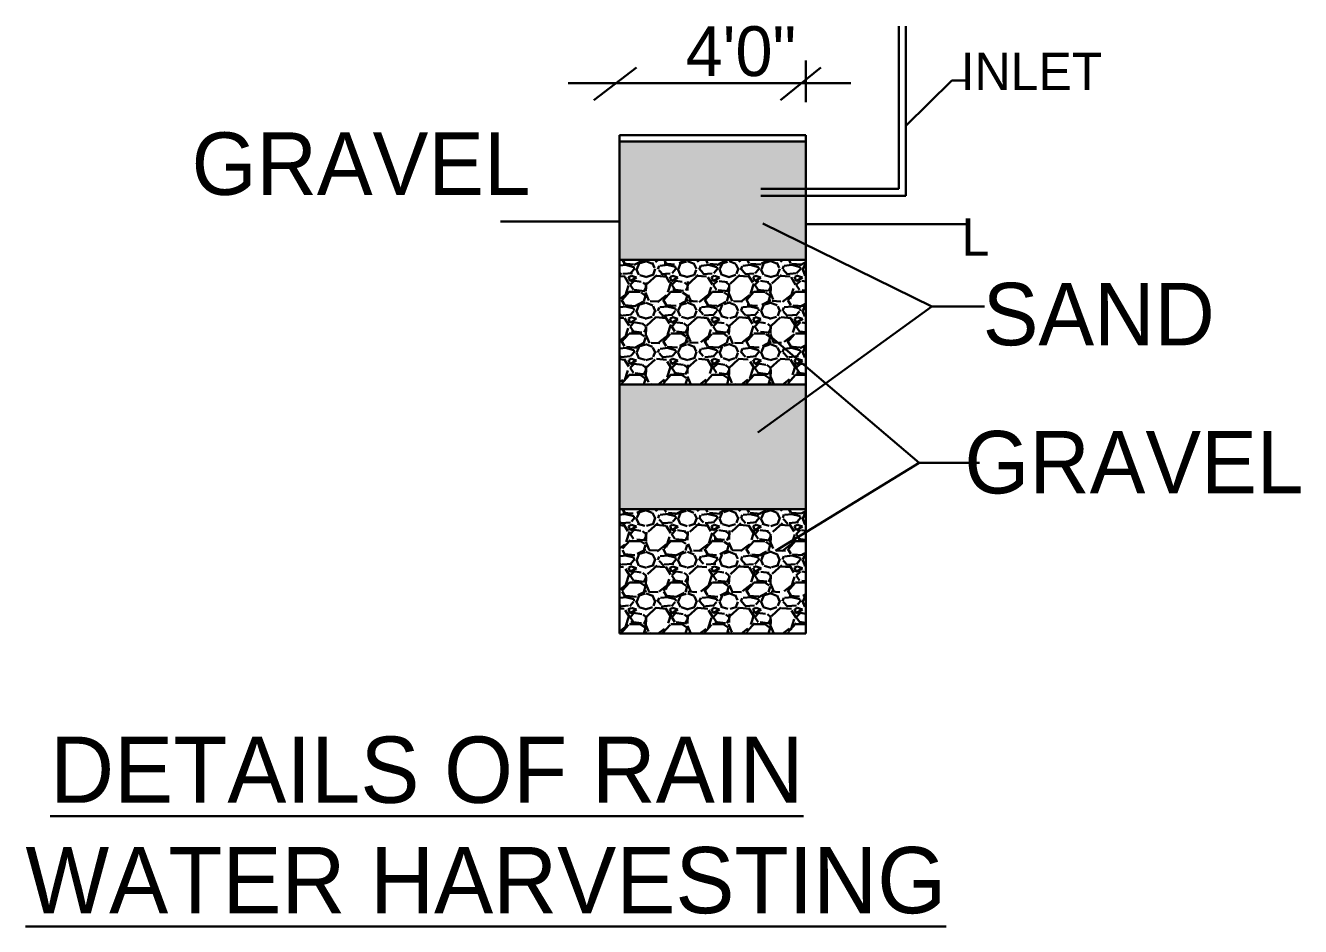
# Model space of a CAD drawing. Header units: metres. Extents: x 2267060 to 2267206, y 3909 to 3962.
# Drawn here: x 2267195.57 to 2267203.93, y 3938.6 to 3944.51 of the extents above; entities that cross this region are included whole.
import ezdxf

# ---------------------------------------------------------------- set-up
doc = ezdxf.new("R2010")
doc.units = ezdxf.units.M
doc.header["$LTSCALE"] = 3.5
doc.header["$MEASUREMENT"] = 0
doc.layers.get('0').update_dxf_attribs({"linetype": 'CONTINUOUS'})
doc.styles.add('L.IND.REFER1', font='eurr____.ttf', dxfattribs={"height": 8})

msp = doc.modelspace()

# ---------------------------------------------------------------- hatches: boundary and pattern name
at = {"lineweight": 30}
h = msp.add_hatch(dxfattribs=at)
h.set_pattern_fill('AR-SAND', scale=0.0299526031638947, style=0)
h.set_pattern_definition([(37.49999999999999, (2267095.344510091, 3938.012274397237), (-0.0018868150574182, 0.057713387720011), [0, -0.04552795680912, 0, -0.050919425378621, 0, -0.0486729801413289]), (7.499999999999999, (2267095.344510091, 3938.012274397237), (0.0530094193415893, 0.0845306211623733), [0, -0.0245611345943937, 0, -0.0410350663345357, 0, -0.0157251166610447]), (327.5, (2267095.30766839, 3938.012274397237), (0.0932766553811148, 0.0001695033848759), [0, -0.0149763015819474, 0, -0.0539146856950105, 0, -0.0703886174351526]), (317.5, (2267095.30766839, 3938.012274397237), (0.0900413172471801, 0.0262886679031227), [0, -0.0074881507909737, 0, -0.0353440717333957, 0, -0.0404360142712579])])
h.paths.add_polyline_path([(2267200.684292236, 3942.975833670416), (2267200.684292236, 3943.751878388756), (2267199.463416961, 3943.751878388756), (2267199.463416961, 3942.975833670416)])
h.paths.add_polyline_path([(2267200.684292236, 3941.342055316023), (2267200.684292236, 3942.158944493223), (2267199.463416961, 3942.158944493223), (2267199.463416961, 3941.342055316023)])
h = msp.add_hatch(dxfattribs=at)
h.set_pattern_fill('GRAVEL', scale=0.2722963923990426, style=0)
h.set_pattern_definition([(228.0128, (2267095.540563494, 3938.284570789639), (-2.178370657815385, -2.450667896906196), [0.0366336674477976, -3.626739612445379]), (184.9697, (2267095.516056819, 3938.257341150396), (3.267556995112971, 0.2722940253284237), [0.0628645235203822, -6.223585922443088]), (132.5104, (2267095.453428648, 3938.251895222549), (2.722961396629747, -2.995262678253304), [0.0443265851258554, -4.388337373387526]), (267.2737, (2267095.347233055, 3938.183821124452), (0.272295308040523, 5.445927928301061), [0.0572470489451899, -5.667456756388231]), (292.8337, (2267095.344510091, 3938.12663888205), (-1.361484659210011, 3.267555731728544), [0.0561352627750247, -5.55739863902643]), (357.2737, (2267095.366293802, 3938.074902567495), (-5.445927928301064, 0.2722953080405233), [0.0572470489451899, -5.667456756388233]), (37.6942, (2267095.423476045, 3938.072179603571), (-3.539855101372828, -2.722961311350252), [0.0757062936823134, -7.494917084028394]), (72.2553, (2267095.483381251, 3938.118469990272), (1.906077677439154, 5.990519606558963), [0.0714745354480399, -7.075981460023486]), (121.4296, (2267095.505164963, 3938.186544088376), (-2.178373381328859, 3.539851749642386), [0.0574409239765781, -5.686657736498253]), (175.2364, (2267095.475212359, 3938.235557439007), (2.995260574068878, -0.2722940867732506), [0.06557768477423999, -3.213305192455895]), (222.3974, (2267095.409861225, 3938.241003366855), (-3.267558710459233, -2.995258160350477), [0.0848061668198971, -8.395816777986838]), (138.8141, (2267095.616806483, 3938.181098160529), (-1.906075549197863, 1.63377762282718), [0.0289453788084107, -2.865604755370311]), (171.4692, (2267095.595022772, 3938.200158907994), (3.539852634148901, -0.5445949386733839), [0.0550684055095991, -5.451785215677332]), (225, (2267095.540563494, 3938.208327799765), (0, -0.2722964766608758), [0.0385084281094651, -0.3465766698743625]), (203.1985999999999, (2267095.521502747, 3938.241003366855), (1.361481888656829, 0.5445931456629238), [0.0207375486523263, -2.053009964577707]), (291.8014, (2267095.502441999, 3938.232834475084), (-0.2722963680286922, 0.8168892515369754), [0.0293271383505541, -1.437033863623035]), (30.9638, (2267095.513333854, 3938.205604835841), (0.8168886386732845, 0.544593461057267), [0.047632535625969, -1.540114658225908]), (161.5651, (2267095.554178314, 3938.23011151116), (0.5445929031361813, -0.2722959576023464), [0.0344430429709473, -0.8266338481919127]), (16.38950000000001, (2267095.344510091, 3938.232834475084), (2.72296452261007, 0.816887192106861), [0.0482509207331104, -4.776853405915583]), (70.3462, (2267095.390800478, 3938.246449294702), (-1.089184275472642, -2.995260897907337), [0.0404798539904341, -4.007497103864809]), (293.1985999999999, (2267095.554178314, 3938.284570789639), (-0.5445931456629239, 1.361481888656828), [0.0414748250082602, -2.032272688221773]), (343.6105, (2267095.570516097, 3938.246449294702), (-2.72296452261007, 0.8168871921068619), [0.0482509207331071, -4.776853405915185]), (339.4440000000002, (2267095.344510091, 3938.064010711793), (-1.36148246425746, 0.5445916946381261), [0.0465300075331484, -2.27997145830984]), (294.7751, (2267095.388077514, 3938.047672928251), (-1.361479835154851, 2.995261248143915), [0.03898685287090701, -3.859704152443951]), (66.80140000000002, (2267095.556901277, 3938.012274397237), (0.5445931456629243, 1.361481888656828), [0.0414748250082602, -2.032272688221773]), (17.354, (2267095.57323906, 3938.050395892175), (-3.539853650980338, -1.089184072581161), [0.0456453165542439, -4.518874085532488]), (69.444, (2267095.423476045, 3938.012274397237), (-0.5445916946381267, -1.36148246425746), [0.0232650037665742, -2.303236462076415]), (101.3098999999994, (2267095.540563494, 3938.012274397237), (-0.27229574764519, 1.089185774425945), [0.0138843930484258, -1.374560085425649]), (165.9638, (2267095.53784053, 3938.025889216862), (0.8168893258681643, -0.2722958634255181), [0.0561352627750247, -1.066571354207429]), (186.0089999999999, (2267095.483381251, 3938.03950403648), (2.72296385616304, 0.2722962065518102), [0.0520222257678371, -5.150192999013281]), (303.6901, (2267095.513333854, 3938.181098160529), (-0.2722967557805363, 0.5445926643807675), [0.0392711303045747, -0.942507399606186]), (353.1572, (2267095.535117566, 3938.148422593439), (4.629038498005822, -0.5445949626041444), [0.0685625978277246, -6.787685476199854]), (60.94540000000001, (2267095.603191664, 3938.140253701668), (-1.089185577002436, -1.906074851510236), [0.0280345473758353, -2.775428359099481]), (90, (2267095.616806483, 3938.16476037698), (-0.2722963923990426, 0.2722963923990425), [0.0163377835439426, -0.2559586088550999]), (120.2563999999999, (2267095.477935324, 3938.047672928251), (1.08918417729099, -1.906075415513682), [0.0378285040176446, -3.745033878788082]), (48.01279999999998, (2267095.458874576, 3938.080348495341), (2.178370657815385, 2.450667896906196), [0.0732673348955952, -3.590105944997582]), (0, (2267095.507887927, 3938.13480777382), (0.2722963923990426, 0.2722963923990425), [0.0707970620237511, -0.2014993303752916]), (325.3048, (2267095.578684989, 3938.13480777382), (-2.72296236073344, 1.906077091154808), [0.0430538717877822, -4.26233003943373]), (254.0546, (2267095.61408352, 3938.110301098501), (-0.2722963622548465, -1.089185604083094), [0.0396468993260854, -1.942700789942108]), (207.6459999999999, (2267095.603191664, 3938.072179603571), (-5.173630313891938, -2.722966024258567), [0.06455194426407901, -6.390653101703128]), (175.4261, (2267095.546009421, 3938.042227000404), (-3.539853253213934, 0.272294976773961), [0.0682916629172813, -6.760867276808228])])
h.paths.add_polyline_path([(2267199.463416961, 3942.975833670416), (2267199.463416961, 3942.158944493223), (2267200.684292236, 3942.158944493223), (2267200.684292236, 3942.975833670416)])
h.paths.add_polyline_path([(2267199.463416961, 3941.342055316023), (2267199.463416961, 3940.525166138823), (2267200.684292236, 3940.525166138823), (2267200.684292236, 3941.342055316023)])

# ---------------------------------------------------------------- linework, layer by layer
at = {"color": 7, "lineweight": 30}
for p, q in [((2267201.294729836, 3943.442049744748), (2267201.294729836, 3944.508317200501)), ((2267201.340679851, 3943.396099728531), (2267201.340679851, 3944.508317200501)), ((2267200.684292236, 3944.009709035292), (2267200.684292236, 3944.283026509516)), ((2267199.57490285, 3944.238021613461), (2267199.293873073, 3944.023373310969)), ((2267200.781677932, 3944.238021613461), (2267200.51717924, 3944.023373310969)), ((2267199.126623811, 3944.135855558567), (2267200.978986252, 3944.135855558567)), ((2267201.340679851, 3943.854445575298), (2267201.641015506, 3944.151650930368)), ((2267201.641015506, 3944.151650930368), (2267201.740202486, 3944.151650930368)), ((2267199.463416961, 3943.792722847602), (2267200.684292236, 3943.792722847602)), ((2267199.463416961, 3940.525166138808), (2267199.463416961, 3943.792722847602)), ((2267200.684292236, 3943.792722847602), (2267200.684292236, 3940.525166138808)), ((2267199.463416961, 3943.751878388741), (2267200.684292236, 3943.751878388741)), ((2267200.389598221, 3943.442049744748), (2267201.294729836, 3943.442049744748)), ((2267199.463416961, 3943.082477552567), (2267199.463416961, 3943.418868267034)), ((2267200.389598221, 3943.396099728531), (2267201.294729836, 3943.396099728531)), ((2267201.294729836, 3943.396099728531), (2267201.340679851, 3943.396099728531)), ((2267199.463416961, 3943.227011967107), (2267198.681936949, 3943.227011967107)), ((2267200.401461097, 3943.214314212774), (2267201.509049121, 3942.669437699949)), ((2267200.684292236, 3943.210500582258), (2267201.740202486, 3943.210500582258)), ((2267199.463416961, 3942.975833670402), (2267200.684292236, 3942.975833670402)), ((2267201.509049121, 3942.669437699949), (2267200.36839877, 3941.843867174115)), ((2267201.509049121, 3942.669437699949), (2267201.85620363, 3942.669437699949)), ((2267200.434523423, 3942.487812167149), (2267201.426393304, 3941.645730256473)), ((2267199.463416961, 3942.158944493209), (2267200.684292236, 3942.158944493209)), ((2267201.426393304, 3941.645730256473), (2267200.484116913, 3941.067830888385)), ((2267201.426393304, 3941.645730256473), (2267201.823141303, 3941.645730256473)), ((2267199.463416961, 3941.342055316009), (2267200.684292236, 3941.342055316009)), ((2267199.463416961, 3940.525166138808), (2267200.684292236, 3940.525166138808))]:
    msp.add_line(p, q, dxfattribs=at)

# ---------------------------------------------------------------- texts
at = {"color": 7, "lineweight": 30, "style": 'L.IND.REFER1'}
for s, height, p in [('4\'0"', 0.3267556708788512, (2267199.896233576, 3944.181365057904)), ('INLET ', 0.2450667531591383, (2267201.699022674, 3944.089270529729)), ('L ', 0.2450667531591383, (2267201.705339853, 3943.003711916046))]:
    msp.add_text(s, height=height, dxfattribs=at).set_placement(p)
at = {"color": 7, "linetype": 'Continuous', "lineweight": 30}
for s, p in [('GRAVEL', (2267196.657145742, 3943.402300439912)), ('SAND ', (2267201.843632829, 3942.415706944468)), ('GRAVEL', (2267201.723656654, 3941.44452139508))]:
    msp.add_text(s, height=0.4095085201358267, dxfattribs=at).set_placement(p)
at = {"color": 7, "lineweight": 30, "insert": (2267194.558777108, 3939.849802994262), "char_height": 0.4344444444444445, "width": 12.38417908629944, "attachment_point": 1}
msp.add_mtext('{\\W7.25289;\\L \\W1;DETAILS OF RAIN \\P{\\W6.252891; }WATER HARVESTING}', dxfattribs=at)

doc.saveas('drawing.dxf')
